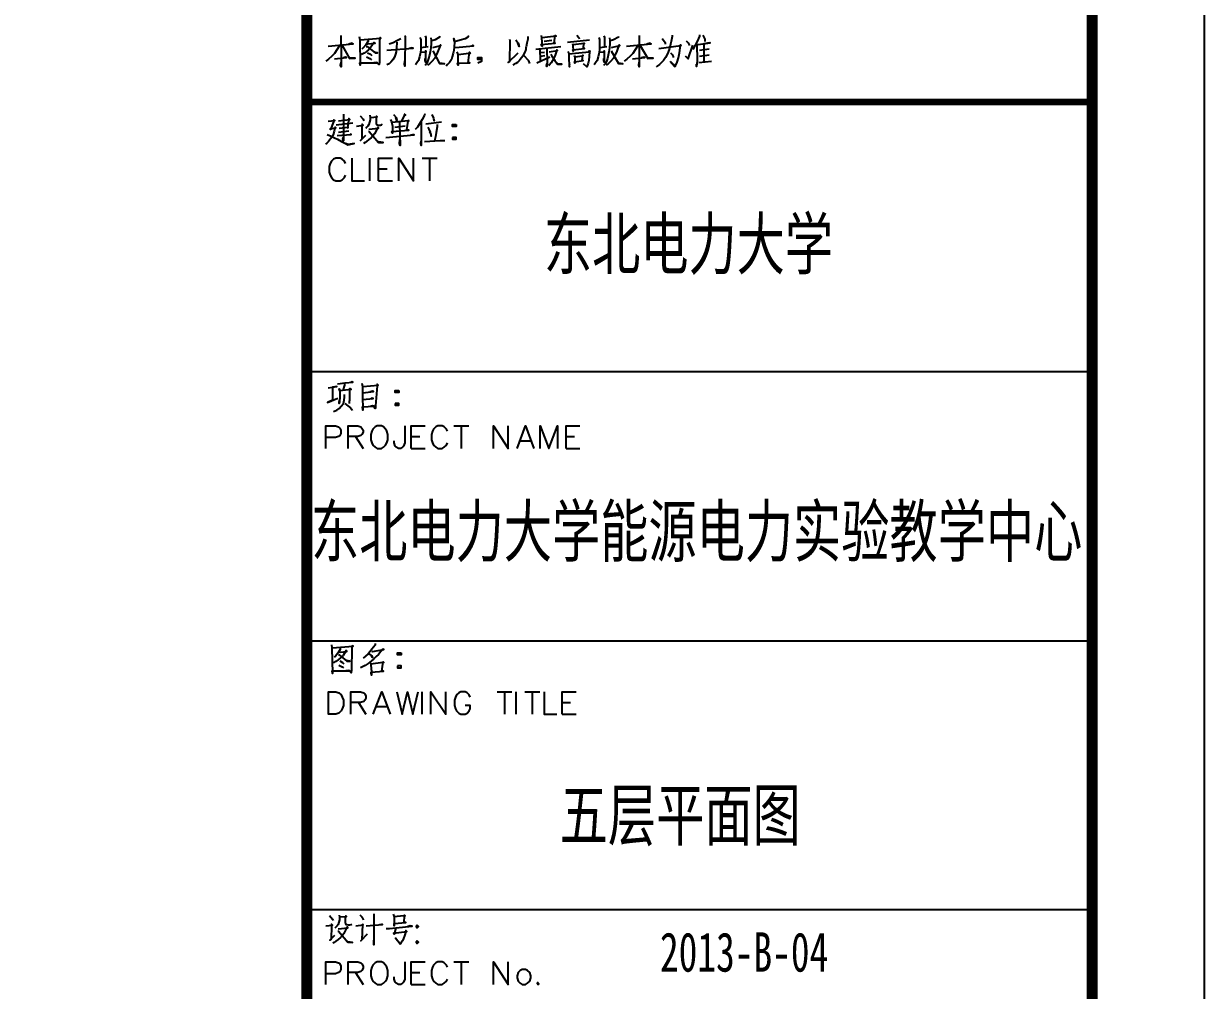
# Model space of a CAD drawing. Extents: x 1417642 to 3570900, y 124798 to 1191112.
# Drawn here: x 1602556 to 1618342, y 137223 to 150148 of the extents above; entities that cross this region are included whole.
import ezdxf

# ---------------------------------------------------------------- set-up
doc = ezdxf.new("R2010")
doc.units = 0
doc.header["$LTSCALE"] = 1000
doc.header["$MEASUREMENT"] = 0
for name, color, linetype in [('PUB_TITLE', 4, 'CONTINUOUS'), ('TEXT', 7, 'CONTINUOUS'), ('图戳', 211, 'CONTINUOUS')]:
    doc.layers.add(name, color=color, linetype=linetype)
doc.styles.add('HZSJ', font='')
doc.styles.get('HZSJ').set_extended_font_data('FangSong_GB2312')

msp = doc.modelspace()

# ---------------------------------------------------------------- linework, layer by layer
at = {"layer": 'PUB_TITLE'}
msp.add_lwpolyline([(1417642.3, 124798.4), (1618342.3, 124798.4), (1618342.3, 250948.4), (1417642.3, 250948.4)], close=True, dxfattribs=at)
at = {"layer": 'PUB_TITLE', "const_width": 150}
msp.add_lwpolyline([(1421392.3, 126298.4), (1616842.3, 126298.4), (1616842.3, 249448.4), (1421392.3, 249448.4)], close=True, dxfattribs=at)
at = {"layer": '图戳'}
for p, q in [((1616842.3, 126298.4), (1616842.3, 249448.4)), ((1606342.3, 145498.4), (1616842.3, 145498.4)), ((1606342.3, 141898.4), (1616842.3, 141898.4))]:
    msp.add_line(p, q, dxfattribs=at)
for points, const_width in [([(1606342.3, 249448.4), (1606342.3, 126298.4)], 150), ([(1606342.3, 149098.4), (1616842.3, 149098.4)], 90)]:
    msp.add_lwpolyline(points, dxfattribs=dict(at, const_width=const_width))
for points in [[(1606796.5, 149990.9), (1606800, 149717.8), (1606800, 149571), (1606793.1, 149591.5), (1606800, 149632.4)], [(1607042.4, 149977.3), (1607049.2, 149932.9), (1607056, 149591.5), (1607052.6, 149625.6), (1607288.2, 149625.6), (1607271.1, 149629), (1607240.4, 149625.6)], [(1607646.7, 149990.9), (1607660.4, 149973.9), (1607657, 149980.7), (1607653.5, 149581.2), (1607650.1, 149605.1), (1607653.5, 149649.5)], [(1607926.7, 149984.1), (1607933.5, 149963.6), (1607933.5, 149837.3)], [(1608124.7, 149977.3), (1608117.9, 149967), (1608056.4, 149932.9), (1608012.1, 149915.8)], [(1608507.1, 149984.1), (1608496.9, 149967), (1608459.3, 149946.6), (1608394.5, 149926.1), (1608315.9, 149905.6), (1608305.7, 149950), (1608315.9, 149902.2), (1608315.9, 149895.3), (1608312.5, 149844.1), (1608305.7, 149789.5), (1608298.9, 149751.9), (1608285.2, 149704.1), (1608275, 149666.6), (1608251.1, 149629), (1608244.2, 149622.2), (1608223.7, 149601.7), (1608206.7, 149581.2)], [(1609295.9, 149973.9), (1609295.9, 149946.6), (1609295.9, 149939.7), (1609285.6, 149888.5), (1609275.4, 149837.3), (1609272, 149830.5), (1609268.5, 149803.2), (1609254.9, 149765.6), (1609241.2, 149734.9), (1609231, 149711), (1609213.9, 149690.5), (1609196.8, 149670), (1609179.8, 149649.5), (1609159.3, 149629), (1609138.8, 149615.4), (1609114.9, 149605.1), (1609097.8, 149591.5)], [(1609473.4, 149990.9), (1609480.2, 149960.2), (1609487.1, 149847.5), (1609476.8, 149868), (1609664.6, 149885.1), (1609651, 149885.1), (1609664.6, 149990.9), (1609674.9, 149980.7), (1609483.7, 149960.2)], [(1609951.4, 149994.4), (1609978.7, 149963.6), (1609985.6, 149943.1)], [(1610313.3, 149984.1), (1610320.2, 149963.6), (1610320.2, 149837.3)], [(1610514.8, 149977.3), (1610508, 149967), (1610443.1, 149932.9), (1610398.7, 149915.8)], [(1610784.5, 149990.9), (1610787.9, 149717.8), (1610787.9, 149571), (1610781.1, 149591.5), (1610787.9, 149632.4)], [(1611228.4, 149994.4), (1611228.4, 149973.9), (1611214.7, 149909), (1611204.5, 149871.4), (1611190.8, 149816.8), (1611173.8, 149765.6), (1611156.7, 149728), (1611136.2, 149693.9), (1611108.9, 149656.3), (1611081.6, 149625.6), (1611057.7, 149601.7), (1611026.9, 149577.8), (1611013.3, 149571)], [(1611590.3, 149997.8), (1611590.3, 149980.7), (1611563, 149909), (1611535.7, 149857.8), (1611505, 149803.2)], [(1611634.7, 149994.4), (1611662, 149939.7), (1611662, 149926.1), (1611665.4, 149909)], [(1606782.9, 149857.8), (1606745.3, 149796.3), (1606714.6, 149748.5), (1606677, 149711), (1606632.7, 149673.4), (1606595.1, 149646.1)], [(1606629.2, 149847.5), (1606960.4, 149878.3), (1606946.8, 149885.1), (1606902.4, 149874.9)], [(1606813.6, 149854.4), (1606912.6, 149683.6), (1606987.7, 149687.1), (1606916, 149690.5), (1606895.6, 149711)], [(1607052.6, 149932.9), (1607332.6, 149953.4), (1607322.4, 149963.6), (1607315.5, 149932.9), (1607312.1, 149632.4), (1607308.7, 149601.7), (1607284.8, 149625.6)], [(1607144.8, 149881.7), (1607158.5, 149878.3), (1607254.1, 149888.5), (1607243.8, 149895.3), (1607199.4, 149833.9), (1607165.3, 149799.7), (1607134.6, 149772.4), (1607107.3, 149751.9), (1607073.1, 149734.9)], [(1607161.9, 149929.5), (1607161.9, 149912.4), (1607131.2, 149864.6), (1607097, 149823.6), (1607079.9, 149806.6)], [(1607138, 149844.1), (1607148.2, 149844.1), (1607254.1, 149755.3), (1607288.2, 149755.3), (1607254.1, 149762.2), (1607237, 149769)], [(1607544.3, 149898.8), (1607540.9, 149820.2), (1607537.5, 149772.4), (1607527.2, 149738.3), (1607513.6, 149700.7), (1607493.1, 149663.2), (1607465.8, 149632.4), (1607441.9, 149611.9), (1607411.1, 149594.9)], [(1607411.1, 149792.9), (1607762.8, 149820.2), (1607745.7, 149823.6), (1607704.8, 149813.4)], [(1607598.9, 149943.1), (1607544.3, 149915.8), (1607496.5, 149891.9), (1607441.9, 149874.9)], [(1607855, 149963.6), (1607865.2, 149936.3), (1607865.2, 149857.8), (1607865.2, 149796.3), (1607858.4, 149745.1), (1607848.2, 149704.1), (1607834.5, 149656.3), (1607814, 149622.2), (1607797, 149598.3)], [(1607868.7, 149827.1), (1607964.3, 149840.7)], [(1607998.4, 149956.8), (1608005.2, 149922.7), (1608005.2, 149881.7), (1607998.4, 149823.6), (1607991.6, 149769), (1607981.3, 149724.6), (1607971.1, 149680.2), (1607957.4, 149642.7), (1607940.4, 149611.9), (1607923.3, 149588)], [(1608029.1, 149830.5), (1608135, 149854.4), (1608128.1, 149864.6), (1608111.1, 149820.2), (1608090.6, 149765.6), (1608073.5, 149728), (1608049.6, 149683.6), (1608015.5, 149642.7), (1607981.3, 149611.9), (1607954, 149591.5)], [(1608329.6, 149830.5), (1608572, 149851), (1608561.8, 149857.8), (1608548.1, 149851)], [(1609053.4, 149939.7), (1609056.9, 149922.7), (1609050, 149635.8), (1609036.4, 149629), (1609166.1, 149758.8)], [(1609135.4, 149929.5), (1609169.5, 149885.1), (1609176.4, 149861.2), (1609179.8, 149840.7), (1609162.7, 149891.9)], [(1609405.1, 149806.6), (1609739.7, 149844.1)], [(1609459.8, 149813.4), (1609463.2, 149649.5)], [(1609514.4, 149912.4), (1609620.2, 149926.1)], [(1609551.9, 149820.2), (1609555.4, 149622.2), (1609555.4, 149601.7), (1609551.9, 149574.4), (1609548.5, 149588), (1609555.4, 149615.4)], [(1609828.5, 149898.8), (1610122.1, 149929.5)], [(1609893.4, 149881.7), (1609900.2, 149857.8), (1609903.6, 149779.3), (1609896.8, 149796.3), (1610053.9, 149816.8), (1610040.2, 149820.2), (1610047, 149888.5), (1610053.9, 149881.7), (1609900.2, 149864.6)], [(1610245.1, 149963.6), (1610255.3, 149936.3), (1610255.3, 149857.8), (1610255.3, 149796.3), (1610248.5, 149745.1), (1610238.2, 149704.1), (1610224.6, 149656.3), (1610204.1, 149622.2), (1610183.6, 149598.3)], [(1610258.7, 149827.1), (1610354.3, 149840.7)], [(1610388.5, 149956.8), (1610395.3, 149922.7), (1610395.3, 149881.7), (1610388.5, 149823.6), (1610381.6, 149769), (1610371.4, 149724.6), (1610361.1, 149680.2), (1610347.5, 149642.7), (1610330.4, 149611.9), (1610309.9, 149588)], [(1610415.8, 149830.5), (1610525, 149854.4), (1610518.2, 149864.6), (1610501.1, 149820.2), (1610480.6, 149765.6), (1610460.2, 149728), (1610436.3, 149683.6), (1610402.1, 149642.7), (1610371.4, 149611.9), (1610344.1, 149591.5)], [(1610770.9, 149857.8), (1610733.3, 149796.3), (1610699.2, 149748.5), (1610665, 149711), (1610620.6, 149673.4), (1610583.1, 149646.1)], [(1610617.2, 149847.5), (1610945, 149878.3), (1610934.8, 149885.1), (1610890.4, 149874.9)], [(1610798.2, 149854.4), (1610900.6, 149683.6), (1610972.3, 149687.1), (1610904, 149690.5), (1610883.5, 149711)], [(1611201.1, 149646.1), (1611259.1, 149581.2), (1611266, 149574.4), (1611293.3, 149632.4), (1611310.3, 149690.5), (1611324, 149755.3), (1611334.2, 149823.6), (1611337.7, 149864.6), (1611341.1, 149851), (1611047.4, 149810)], [(1611139.6, 149871.4), (1611136.2, 149888.5), (1611095.2, 149943.1)], [(1611405.9, 149704.1), (1611409.4, 149707.5), (1611440.1, 149676.8), (1611505, 149857.8)], [(1611412.8, 149919.2), (1611440.1, 149891.9), (1611457.2, 149854.4)], [(1611556.2, 149878.3), (1611559.6, 149649.5), (1611556.2, 149608.5), (1611552.8, 149574.4), (1611552.8, 149605.1)], [(1611576.7, 149868), (1611737.1, 149891.9), (1611730.3, 149891.9), (1611699.6, 149888.5), (1611648.4, 149878.3), (1611648.4, 149635.8)], [(1606711.2, 149676.8), (1606875.1, 149693.9), (1606861.4, 149700.7), (1606834.1, 149690.5)], [(1607141.4, 149704.1), (1607185.8, 149680.2), (1607206.3, 149663.2)], [(1607155.1, 149758.8), (1607192.6, 149738.3), (1607209.7, 149721.2)], [(1607865.2, 149765.6), (1607936.9, 149772.4), (1607930.1, 149782.7), (1607930.1, 149632.4), (1607926.7, 149652.9), (1607926.7, 149680.2)], [(1608025.7, 149786.1), (1608117.9, 149615.4), (1608182.8, 149611.9), (1608121.3, 149618.8), (1608104.2, 149639.3)], [(1608346.7, 149769), (1608360.3, 149734.9), (1608360.3, 149670), (1608363.7, 149591.5), (1608356.9, 149618.8), (1608520.8, 149625.6), (1608500.3, 149625.6), (1608517.4, 149765.6), (1608527.6, 149748.5), (1608510.6, 149748.5), (1608363.7, 149731.4)], [(1608677.9, 149670), (1608626.6, 149670), (1608626.6, 149693.9), (1608677.9, 149693.9), (1608677.9, 149642.7), (1608626.6, 149618.8)], [(1609323.2, 149615.4), (1609309.5, 149649.5), (1609244.6, 149721.2)], [(1609418.8, 149625.6), (1609589.5, 149704.1)], [(1609463.2, 149762.2), (1609521.2, 149765.6)], [(1609466.6, 149714.4), (1609524.6, 149721.2)], [(1609582.7, 149772.4), (1609695.3, 149789.5), (1609685.1, 149799.7), (1609671.4, 149751.9), (1609661.2, 149724.6), (1609647.5, 149693.9), (1609627.1, 149652.9), (1609610, 149625.6), (1609586.1, 149598.3), (1609575.8, 149584.6)], [(1609603.2, 149741.7), (1609620.2, 149714.4), (1609637.3, 149690.5), (1609657.8, 149652.9), (1609688.5, 149611.9), (1609695.3, 149605.1), (1609753.4, 149605.1), (1609698.8, 149611.9)], [(1609852.4, 149605.1), (1609849, 149588), (1609855.8, 149571), (1609849, 149704.1), (1609849, 149748.5), (1609835.3, 149775.8)], [(1609845.6, 149745.1), (1609978.7, 149755.3), (1610118.7, 149772.4), (1610118.7, 149786.1), (1610129, 149779.3), (1610122.1, 149772.4), (1610111.9, 149656.3), (1610105.1, 149618.8), (1610094.8, 149591.5), (1610088, 149571), (1610040.2, 149611.9)], [(1609917.3, 149721.2), (1609924.1, 149700.7), (1609924.1, 149618.8), (1609920.7, 149639.3), (1609924.1, 149639.3), (1610036.8, 149652.9), (1610023.1, 149652.9), (1610033.4, 149724.6), (1610036.8, 149721.2), (1610030, 149714.4), (1609924.1, 149700.7)], [(1610255.3, 149765.6), (1610323.6, 149772.4), (1610316.8, 149782.7), (1610316.8, 149632.4), (1610313.3, 149652.9), (1610313.3, 149680.2)], [(1610412.4, 149786.1), (1610508, 149615.4), (1610569.4, 149611.9), (1610511.4, 149618.8), (1610494.3, 149639.3)], [(1610695.8, 149676.8), (1610863.1, 149693.9), (1610849.4, 149700.7), (1610818.7, 149690.5)], [(1611204.5, 149755.3), (1611225, 149734.9), (1611238.6, 149707.5), (1611242.1, 149693.9)], [(1611590.3, 149792.9), (1611720.1, 149810)], [(1611593.7, 149714.4), (1611723.5, 149731.4)], [(1609674.9, 149632.4), (1609698.8, 149611.9)], [(1611207.9, 149639.3), (1611269.4, 149581.2), (1611266, 149581.2)], [(1611583.5, 149629), (1611750.8, 149646.1)], [(1606765.8, 148847.1), (1606919.5, 148867.6), (1606905.8, 148881.3), (1606885.3, 148754.9), (1606895.6, 148758.4), (1606776.1, 148748.1)], [(1606830.7, 148939.3), (1606834.1, 148915.4), (1606830.7, 148580.8), (1606823.9, 148604.7), (1606830.7, 148632)], [(1607056, 148915.4), (1607097, 148871), (1607103.8, 148850.5)], [(1607185.8, 148922.2), (1607189.2, 148891.5), (1607189.2, 148860.8), (1607182.4, 148830.1), (1607172.1, 148799.3), (1607158.5, 148778.8), (1607144.8, 148761.8), (1607131.2, 148748.1)], [(1607192.6, 148894.9), (1607281.4, 148901.8), (1607274.6, 148912), (1607267.7, 148888.1), (1607267.7, 148864.2), (1607267.7, 148843.7), (1607267.7, 148819.8), (1607267.7, 148809.6), (1607274.6, 148799.3), (1607288.2, 148795.9), (1607305.3, 148792.5), (1607329.2, 148792.5), (1607342.8, 148795.9), (1607353.1, 148802.7)], [(1607503.3, 148932.5), (1607540.9, 148888.1), (1607544.3, 148854), (1607534, 148891.5)], [(1607639.9, 148942.7), (1607660.4, 148925.7), (1607650.1, 148929.1), (1607605.7, 148836.9)], [(1607919.9, 148942.7), (1607916.5, 148922.2), (1607885.7, 148864.2), (1607861.8, 148830.1), (1607820.9, 148765.2), (1607790.1, 148731)], [(1608012.1, 148932.5), (1608036, 148884.7), (1608042.8, 148850.5), (1608039.4, 148877.9)], [(1606625.8, 148843.7), (1606718, 148854), (1606704.4, 148860.8), (1606697.5, 148833.5), (1606660, 148734.5), (1606653.1, 148741.3), (1606728.3, 148754.9), (1606721.4, 148761.8), (1606707.8, 148710.6), (1606694.1, 148662.8), (1606677, 148632), (1606660, 148608.1), (1606632.7, 148574), (1606608.8, 148550.1), (1606591.7, 148536.4)], [(1606735.1, 148795.9), (1606957, 148819.8)], [(1606765.8, 148696.9), (1606902.4, 148714)], [(1607004.8, 148775.4), (1607097, 148789.1), (1607083.4, 148802.7), (1607079.9, 148775.4), (1607076.5, 148601.3), (1607059.4, 148587.6), (1607131.2, 148655.9)], [(1607172.1, 148737.9), (1607301.9, 148751.5), (1607291.6, 148761.8), (1607278, 148737.9), (1607264.3, 148703.7), (1607247.2, 148676.4), (1607230.2, 148652.5), (1607202.9, 148621.8), (1607172.1, 148597.9), (1607141.4, 148574), (1607120.9, 148556.9), (1607100.4, 148546.7)], [(1607168.7, 148707.1), (1607175.5, 148707.1), (1607298.5, 148560.3), (1607363.3, 148556.9), (1607298.5, 148567.1), (1607281.4, 148580.8)], [(1607462.3, 148864.2), (1607476, 148833.5), (1607486.2, 148775.4), (1607486.2, 148720.8), (1607489.7, 148683.2), (1607479.4, 148707.1), (1607704.8, 148724.2), (1607680.9, 148727.6), (1607697.9, 148843.7), (1607708.2, 148850.5), (1607697.9, 148854), (1607694.5, 148847.1), (1607482.8, 148826.6)], [(1607520.4, 148761.8), (1607657, 148782.3)], [(1607581.8, 148830.1), (1607585.3, 148638.9), (1607588.7, 148546.7), (1607588.7, 148519.3), (1607581.8, 148543.2), (1607585.3, 148597.9)], [(1607872.1, 148840.3), (1607872.1, 148519.3), (1607868.7, 148550.1), (1607872.1, 148577.4)], [(1607933.5, 148806.2), (1608145.2, 148833.5)], [(1607960.8, 148765.2), (1607974.5, 148737.9), (1607991.6, 148696.9), (1608001.8, 148662.8), (1608005.2, 148642.3), (1608005.2, 148669.6), (1607988.2, 148700.3)], [(1608087.2, 148799.3), (1608087.2, 148768.6), (1608073.5, 148693.5), (1608063.3, 148635.4), (1608049.6, 148580.8)], [(1608338.4, 148798.1), (1608338.4, 148774.2), (1608290.6, 148774.2), (1608290.6, 148798.1), (1608338.4, 148798.1), (1608338.4, 148798.1)], [(1606612.2, 148666.2), (1606646.3, 148652.5), (1606673.6, 148642.3), (1606714.6, 148621.8), (1606752.2, 148601.3), (1606806.8, 148570.6), (1606851.2, 148550.1), (1606858, 148546.7), (1606892.1, 148526.2), (1606977.5, 148543.2), (1606974.1, 148543.2), (1606895.6, 148533), (1606861.4, 148543.2)], [(1606748.7, 148652.5), (1606936.5, 148666.2), (1606926.3, 148669.6), (1606916, 148662.8)], [(1607400.9, 148625.2), (1607776.5, 148659.3), (1607756, 148662.8), (1607728.7, 148655.9)], [(1607916.5, 148570.6), (1608124.7, 148584.2), (1608186.2, 148587.6)], [(1608290.6, 148627.4), (1608290.6, 148603.5), (1608338.4, 148603.5), (1608338.4, 148627.4), (1608290.6, 148627.4), (1608290.6, 148627.4)], [(1606858, 148276.9), (1606844.3, 148307.7), (1606813.6, 148335), (1606786.3, 148348.6), (1606728.3, 148348.6), (1606700.9, 148335), (1606673.6, 148307.7), (1606656.6, 148276.9), (1606642.9, 148236), (1606642.9, 148164.3), (1606656.6, 148119.9), (1606673.6, 148092.6), (1606700.9, 148061.8), (1606728.3, 148048.2), (1606786.3, 148048.2), (1606813.6, 148061.8), (1606844.3, 148092.6), (1606858, 148119.9)], [(1606943.4, 148348.6), (1606943.4, 148048.2), (1607114.1, 148048.2)], [(1607185.8, 148048.2), (1607185.8, 148348.6)], [(1607301.9, 148048.2), (1607301.9, 148348.6), (1607486.2, 148348.6)], [(1607571.6, 148048.2), (1607571.6, 148348.6), (1607769.6, 148048.2), (1607769.6, 148348.6)], [(1607885.7, 148348.6), (1608083.8, 148348.6)], [(1607984.7, 148348.6), (1607984.7, 148048.2)], [(1607301.9, 148205.2), (1607414.5, 148205.2)], [(1607301.9, 148048.2), (1607486.2, 148048.2)], [(1606625.8, 145279.1), (1606741.9, 145296.2), (1606687.3, 145289.4), (1606683.9, 145111.8), (1606619, 145084.5), (1606755.6, 145142.5)], [(1606752.2, 145330.3), (1606854.6, 145344), (1606957, 145354.2), (1606950.2, 145357.6), (1606933.1, 145354.2)], [(1606912.6, 145070.8), (1606912.6, 145101.6), (1606916, 145108.4), (1606919.5, 145268.9), (1606933.1, 145255.2), (1606782.9, 145238.1), (1606776.1, 145265.5), (1606782.9, 145241.6), (1606782.9, 145152.8), (1606779.5, 145091.3), (1606776.1, 145067.4), (1606776.1, 145084.5), (1606779.5, 145118.6)], [(1606827.3, 145245), (1606851.2, 145316.7), (1606851.2, 145340.6)], [(1607076.5, 145340.6), (1607086.8, 145296.2), (1607086.8, 145132.3), (1607090.2, 145023), (1607090.2, 144978.6), (1607086.8, 145023), (1607237, 145033.3), (1607219.9, 145040.1), (1607192.6, 145029.9)], [(1607090.2, 145296.2), (1607295, 145316.7), (1607284.8, 145326.9), (1607281.4, 145306.4), (1607260.9, 145036.7), (1607260.9, 145012.8), (1607257.5, 145002.5), (1607233.6, 145036.7)], [(1607090.2, 145214.2), (1607233.6, 145231.3), (1607219.9, 145234.7), (1607189.2, 145224.5)], [(1607571.6, 145241.6), (1607571.6, 145217.7), (1607523.8, 145217.7), (1607523.8, 145241.6), (1607571.6, 145241.6), (1607571.6, 145241.6)], [(1606700.9, 144961.6), (1606741.9, 144978.6), (1606776.1, 145002.5), (1606803.4, 145033.3), (1606830.7, 145070.8), (1606840.9, 145115.2), (1606847.8, 145156.2), (1606847.8, 145190.3)], [(1607090.2, 145122), (1607230.2, 145135.7), (1607216.5, 145139.1), (1607192.6, 145128.9)], [(1606851.2, 145067.4), (1606892.1, 145040.1), (1606926.3, 145012.8), (1606939.9, 144995.7), (1606950.2, 144975.2)], [(1607523.8, 145070.8), (1607523.8, 145046.9), (1607571.6, 145046.9), (1607571.6, 145070.8), (1607523.8, 145070.8), (1607523.8, 145070.8)], [(1606595.1, 144469.9), (1606595.1, 144770.4), (1606724.8, 144770.4), (1606765.8, 144756.7), (1606782.9, 144739.6), (1606796.5, 144712.3), (1606796.5, 144667.9), (1606782.9, 144640.6), (1606765.8, 144627), (1606724.8, 144613.3), (1606595.1, 144613.3)], [(1606895.6, 144469.9), (1606895.6, 144770.4), (1607025.3, 144770.4), (1607066.3, 144756.7), (1607079.9, 144739.6), (1607097, 144712.3), (1607097, 144685), (1607079.9, 144654.3), (1607066.3, 144640.6), (1607025.3, 144627), (1606895.6, 144627)], [(1607281.4, 144770.4), (1607254.1, 144756.7), (1607223.3, 144726), (1607209.7, 144698.7), (1607196, 144654.3), (1607196, 144582.6), (1607209.7, 144541.6), (1607223.3, 144510.9), (1607254.1, 144483.6), (1607281.4, 144469.9), (1607339.4, 144469.9), (1607366.7, 144483.6), (1607394.1, 144510.9), (1607411.1, 144541.6), (1607424.8, 144582.6), (1607424.8, 144654.3), (1607411.1, 144698.7), (1607394.1, 144726), (1607366.7, 144756.7), (1607339.4, 144770.4), (1607281.4, 144770.4), (1607281.4, 144770.4)], [(1607653.5, 144770.4), (1607653.5, 144541.6), (1607636.5, 144497.2), (1607622.8, 144483.6), (1607595.5, 144469.9), (1607568.2, 144469.9), (1607537.5, 144483.6), (1607523.8, 144497.2), (1607510.1, 144541.6), (1607510.1, 144568.9)], [(1607738.9, 144469.9), (1607738.9, 144770.4), (1607923.3, 144770.4)], [(1608223.7, 144698.7), (1608210.1, 144726), (1608179.4, 144756.7), (1608152, 144770.4), (1608094, 144770.4), (1608066.7, 144756.7), (1608036, 144726), (1608022.3, 144698.7), (1608008.6, 144654.3), (1608008.6, 144582.6), (1608022.3, 144541.6), (1608036, 144510.9), (1608066.7, 144483.6), (1608094, 144469.9), (1608152, 144469.9), (1608179.4, 144483.6), (1608210.1, 144510.9), (1608223.7, 144541.6)], [(1608309.1, 144770.4), (1608507.1, 144770.4)], [(1608408.1, 144770.4), (1608408.1, 144469.9)], [(1608838.3, 144469.9), (1608838.3, 144770.4), (1609036.4, 144469.9), (1609036.4, 144770.4)], [(1609152.5, 144469.9), (1609265.1, 144770.4), (1609377.8, 144469.9)], [(1609463.2, 144469.9), (1609463.2, 144770.4), (1609579.3, 144469.9), (1609691.9, 144770.4), (1609691.9, 144469.9)], [(1609808, 144469.9), (1609808, 144770.4), (1609992.4, 144770.4)], [(1606994.6, 144627), (1607097, 144469.9)], [(1607738.9, 144627), (1607851.6, 144627)], [(1609808, 144627), (1609920.7, 144627)], [(1607738.9, 144469.9), (1607923.3, 144469.9)], [(1609193.4, 144568.9), (1609336.8, 144568.9)], [(1609808, 144469.9), (1609992.4, 144469.9)], [(1606670.2, 141844.3), (1606677, 141803.3), (1606683.9, 141458.4), (1606680.5, 141496), (1606916, 141496), (1606899, 141499.4), (1606864.8, 141496)], [(1606680.5, 141803.3), (1606960.4, 141823.8), (1606950.2, 141830.6), (1606943.4, 141803.3), (1606939.9, 141502.8), (1606936.5, 141468.7), (1606912.6, 141496)], [(1606772.6, 141748.7), (1606786.3, 141745.2), (1606878.5, 141755.5), (1606868.2, 141765.7), (1606827.3, 141700.9), (1606793.1, 141670.1), (1606762.4, 141642.8), (1606731.7, 141618.9), (1606700.9, 141601.8)], [(1606789.7, 141799.9), (1606789.7, 141782.8), (1606759, 141731.6), (1606724.8, 141690.6), (1606707.8, 141677)], [(1607209.7, 141758.9), (1607219.9, 141755.5), (1607370.2, 141779.4), (1607359.9, 141786.2), (1607332.6, 141752.1), (1607301.9, 141714.5), (1607271.1, 141687.2), (1607240.4, 141656.5), (1607202.9, 141625.7), (1607161.9, 141595), (1607120.9, 141567.7), (1607114.1, 141564.3), (1607086.8, 141550.6), (1607059.4, 141537)], [(1607257.5, 141861.3), (1607254.1, 141837.4), (1607213.1, 141786.2), (1607189.2, 141752.1), (1607161.9, 141721.3), (1607127.7, 141690.6), (1607097, 141666.7)], [(1606765.8, 141711.1), (1606776.1, 141711.1), (1606878.5, 141625.7), (1606916, 141625.7), (1606878.5, 141632.6), (1606861.4, 141639.4)], [(1606782.9, 141629.1), (1606820.4, 141605.2), (1606837.5, 141588.2)], [(1607172.1, 141721.3), (1607179, 141717.9), (1607216.5, 141690.6), (1607219.9, 141673.5), (1607206.3, 141694)], [(1607189.2, 141601.8), (1607196, 141591.6), (1607202.9, 141509.6), (1607206.3, 141499.4), (1607206.3, 141437.9), (1607202.9, 141465.3), (1607202.9, 141475.5), (1607366.7, 141492.6), (1607363.3, 141492.6), (1607346.3, 141492.6), (1607363.3, 141615.5), (1607370.2, 141608.7), (1607359.9, 141605.2), (1607199.4, 141584.8)], [(1607602.3, 141735), (1607602.3, 141711.1), (1607554.5, 141711.1), (1607554.5, 141735), (1607602.3, 141735), (1607602.3, 141735)], [(1606769.2, 141571.1), (1606813.6, 141550.6), (1606834.1, 141533.5)], [(1607554.5, 141560.9), (1607554.5, 141537), (1607602.3, 141537), (1607602.3, 141560.9), (1607554.5, 141560.9), (1607554.5, 141560.9)], [(1606632.7, 140915.5), (1606632.7, 141216), (1606731.7, 141216), (1606772.6, 141202.4), (1606803.4, 141175), (1606817, 141144.3), (1606830.7, 141103.3), (1606830.7, 141031.6), (1606817, 140987.2), (1606803.4, 140959.9), (1606772.6, 140929.2), (1606731.7, 140915.5), (1606632.7, 140915.5), (1606632.7, 140915.5)], [(1606929.7, 140915.5), (1606929.7, 141216), (1607059.4, 141216), (1607103.8, 141202.4), (1607117.5, 141188.7), (1607131.2, 141158), (1607131.2, 141130.7), (1607117.5, 141103.3), (1607103.8, 141086.3), (1607059.4, 141072.6), (1606929.7, 141072.6)], [(1607230.2, 140915.5), (1607346.3, 141216), (1607458.9, 140915.5)], [(1607544.3, 141216), (1607616, 140915.5), (1607687.7, 141216), (1607759.4, 140915.5), (1607831.1, 141216)], [(1607885.7, 140915.5), (1607885.7, 141216)], [(1608001.8, 140915.5), (1608001.8, 141216), (1608199.8, 140915.5), (1608199.8, 141216)], [(1608527.6, 141144.3), (1608514, 141175), (1608486.7, 141202.4), (1608459.3, 141216), (1608401.3, 141216), (1608374, 141202.4), (1608343.3, 141175), (1608329.6, 141144.3), (1608315.9, 141103.3), (1608315.9, 141031.6), (1608329.6, 140987.2), (1608343.3, 140959.9), (1608374, 140929.2), (1608401.3, 140915.5), (1608459.3, 140915.5), (1608486.7, 140929.2), (1608514, 140959.9), (1608527.6, 140987.2), (1608527.6, 141031.6), (1608459.3, 141031.6)], [(1608886.1, 141216), (1609084.2, 141216)], [(1608985.2, 141216), (1608985.2, 140915.5)], [(1609142.2, 140915.5), (1609142.2, 141216)], [(1609258.3, 141216), (1609456.3, 141216)], [(1609357.3, 141216), (1609357.3, 140915.5)], [(1609514.4, 141216), (1609514.4, 140915.5), (1609685.1, 140915.5)], [(1609756.8, 140915.5), (1609756.8, 141216), (1609941.2, 141216)], [(1607032.1, 141072.6), (1607131.2, 140915.5)], [(1607274.6, 141018), (1607414.5, 141018)], [(1609756.8, 141072.6), (1609869.5, 141072.6)], [(1609756.8, 140915.5), (1609941.2, 140915.5)], [(1616842.3, 138298.4), (1606342.3, 138298.4)], [(1606646.3, 138225), (1606687.3, 138177.2), (1606694.1, 138156.7)], [(1606776.1, 138228.4), (1606779.5, 138201.1), (1606779.5, 138167), (1606772.6, 138136.2), (1606762.4, 138105.5), (1606748.7, 138088.4), (1606735.1, 138071.4), (1606718, 138054.3)], [(1606782.9, 138204.5), (1606871.7, 138211.4), (1606864.8, 138221.6), (1606854.6, 138194.3), (1606854.6, 138170.4), (1606854.6, 138149.9), (1606854.6, 138126), (1606858, 138115.8), (1606864.8, 138105.5), (1606878.5, 138102.1), (1606895.6, 138098.7), (1606919.5, 138098.7), (1606933.1, 138102.1), (1606943.4, 138108.9)], [(1607049.2, 138235.3), (1607076.5, 138204.5), (1607090.2, 138187.5), (1607097, 138167)], [(1607240.4, 138245.5), (1607240.4, 138225), (1607240.4, 137832.4), (1607240.4, 137859.7), (1607240.4, 137893.8)], [(1607496.5, 138242.1), (1607510.1, 138204.5), (1607510.1, 138088.4), (1607510.1, 138115.8), (1607667.2, 138132.8), (1607643.3, 138132.8), (1607646.7, 138218.2), (1607650.1, 138228.4), (1607657, 138221.6), (1607636.5, 138218.2), (1607510.1, 138204.5)], [(1606595.1, 138085), (1606687.3, 138095.3), (1606673.6, 138108.9), (1606670.2, 138085), (1606666.8, 137907.5), (1606649.7, 137893.8), (1606718, 137962.1)], [(1606762.4, 138044.1), (1606892.1, 138061.1), (1606881.9, 138071.4), (1606868.2, 138044.1), (1606851.2, 138009.9), (1606837.5, 137982.6), (1606820.4, 137958.7), (1606793.1, 137931.4), (1606762.4, 137904.1), (1606731.7, 137880.2), (1606707.8, 137863.1), (1606690.7, 137852.9)], [(1606759, 138013.3), (1606765.8, 138013.3), (1606888.7, 137866.5), (1606953.6, 137863.1), (1606888.7, 137873.3), (1606871.7, 137887)], [(1606998, 138088.4), (1607093.6, 138098.7), (1607086.8, 138105.5), (1607079.9, 137900.7), (1607066.3, 137887), (1607155.1, 137979.2)], [(1607134.6, 138088.4), (1607353.1, 138102.1), (1607339.4, 138105.5), (1607312.1, 138098.7)], [(1607404.3, 138050.9), (1607448.7, 138050.9), (1607534, 138057.7), (1607749.2, 138081.6), (1607725.3, 138085), (1607691.1, 138078.2)], [(1607530.6, 138057.7), (1607510.1, 137975.8), (1607503.3, 137989.4), (1607677.5, 138009.9), (1607667.2, 138023.6), (1607667.2, 138009.9), (1607646.7, 137951.9), (1607636.5, 137917.7), (1607619.4, 137887), (1607605.7, 137863.1), (1607595.5, 137846), (1607588.7, 137842.6), (1607527.2, 137921.1), (1607592.1, 137849.4)], [(1607819.5, 138094.5), (1607802.4, 138077.4), (1607819.5, 138060.3), (1607836.5, 138077.4), (1607819.5, 138094.5), (1607819.5, 138094.5)], [(1607819.5, 137886.2), (1607802.4, 137869.1), (1607819.5, 137852.1), (1607836.5, 137869.1), (1607819.5, 137886.2), (1607819.5, 137886.2)], [(1606595.1, 137303.1), (1606595.1, 137603.6), (1606724.8, 137603.6), (1606765.8, 137590), (1606782.9, 137576.3), (1606796.5, 137549), (1606796.5, 137504.6), (1606782.9, 137477.3), (1606765.8, 137463.6), (1606724.8, 137446.5), (1606595.1, 137446.5)], [(1606895.6, 137303.1), (1606895.6, 137603.6), (1607025.3, 137603.6), (1607066.3, 137590), (1607079.9, 137576.3), (1607097, 137549), (1607097, 137518.2), (1607079.9, 137490.9), (1607066.3, 137477.3), (1607025.3, 137463.6), (1606895.6, 137463.6)], [(1607281.4, 137603.6), (1607254.1, 137590), (1607223.3, 137562.6), (1607209.7, 137531.9), (1607196, 137490.9), (1607196, 137419.2), (1607209.7, 137374.8), (1607223.3, 137347.5), (1607254.1, 137320.2), (1607281.4, 137303.1), (1607339.4, 137303.1), (1607366.7, 137320.2), (1607394.1, 137347.5), (1607411.1, 137374.8), (1607424.8, 137419.2), (1607424.8, 137490.9), (1607411.1, 137531.9), (1607394.1, 137562.6), (1607366.7, 137590), (1607339.4, 137603.6), (1607281.4, 137603.6), (1607281.4, 137603.6)], [(1607653.5, 137603.6), (1607653.5, 137374.8), (1607636.5, 137333.9), (1607622.8, 137320.2), (1607595.5, 137303.1), (1607568.2, 137303.1), (1607537.5, 137320.2), (1607523.8, 137333.9), (1607510.1, 137374.8), (1607510.1, 137405.6)], [(1607738.9, 137303.1), (1607738.9, 137603.6), (1607923.3, 137603.6)], [(1608223.7, 137531.9), (1608210.1, 137562.6), (1608179.4, 137590), (1608152, 137603.6), (1608094, 137603.6), (1608066.7, 137590), (1608036, 137562.6), (1608022.3, 137531.9), (1608008.6, 137490.9), (1608008.6, 137419.2), (1608022.3, 137374.8), (1608036, 137347.5), (1608066.7, 137320.2), (1608094, 137303.1), (1608152, 137303.1), (1608179.4, 137320.2), (1608210.1, 137347.5), (1608223.7, 137374.8)], [(1608309.1, 137603.6), (1608507.1, 137603.6)], [(1608408.1, 137603.6), (1608408.1, 137303.1)], [(1608838.3, 137303.1), (1608838.3, 137603.6), (1609036.4, 137303.1), (1609036.4, 137603.6)], [(1609220.7, 137504.6), (1609193.4, 137490.9), (1609166.1, 137463.6), (1609152.5, 137419.2), (1609152.5, 137391.9), (1609166.1, 137347.5), (1609193.4, 137320.2), (1609220.7, 137303.1), (1609265.1, 137303.1), (1609292.4, 137320.2), (1609323.2, 137347.5), (1609336.8, 137391.9), (1609336.8, 137419.2), (1609323.2, 137463.6), (1609292.4, 137490.9), (1609265.1, 137504.6), (1609220.7, 137504.6), (1609220.7, 137504.6)], [(1606994.6, 137463.6), (1607097, 137303.1)], [(1607738.9, 137463.6), (1607851.6, 137463.6)], [(1607738.9, 137303.1), (1607923.3, 137303.1)], [(1609435.9, 137333.9), (1609422.2, 137320.2), (1609435.9, 137303.1), (1609449.5, 137320.2)]]:
    msp.add_lwpolyline(points, dxfattribs=at)

# ---------------------------------------------------------------- texts
at = {"layer": 'TEXT', "style": 'HZSJ', "width": 0.7}
for s, height, p in [('东北电力大学', 675, (1609511.4, 146866.3, 0)), ('东北电力大学能源电力实验教学中心', 675, (1606398.3, 143025, 0)), ('五层平面图', 675, (1609723.6, 139231.4, 0)), ('2013-B-04', 525, (1611063.7, 137473.8))]:
    msp.add_text(s, height=height, rotation=0, dxfattribs=at).set_placement(p)

doc.saveas('drawing.dxf')
